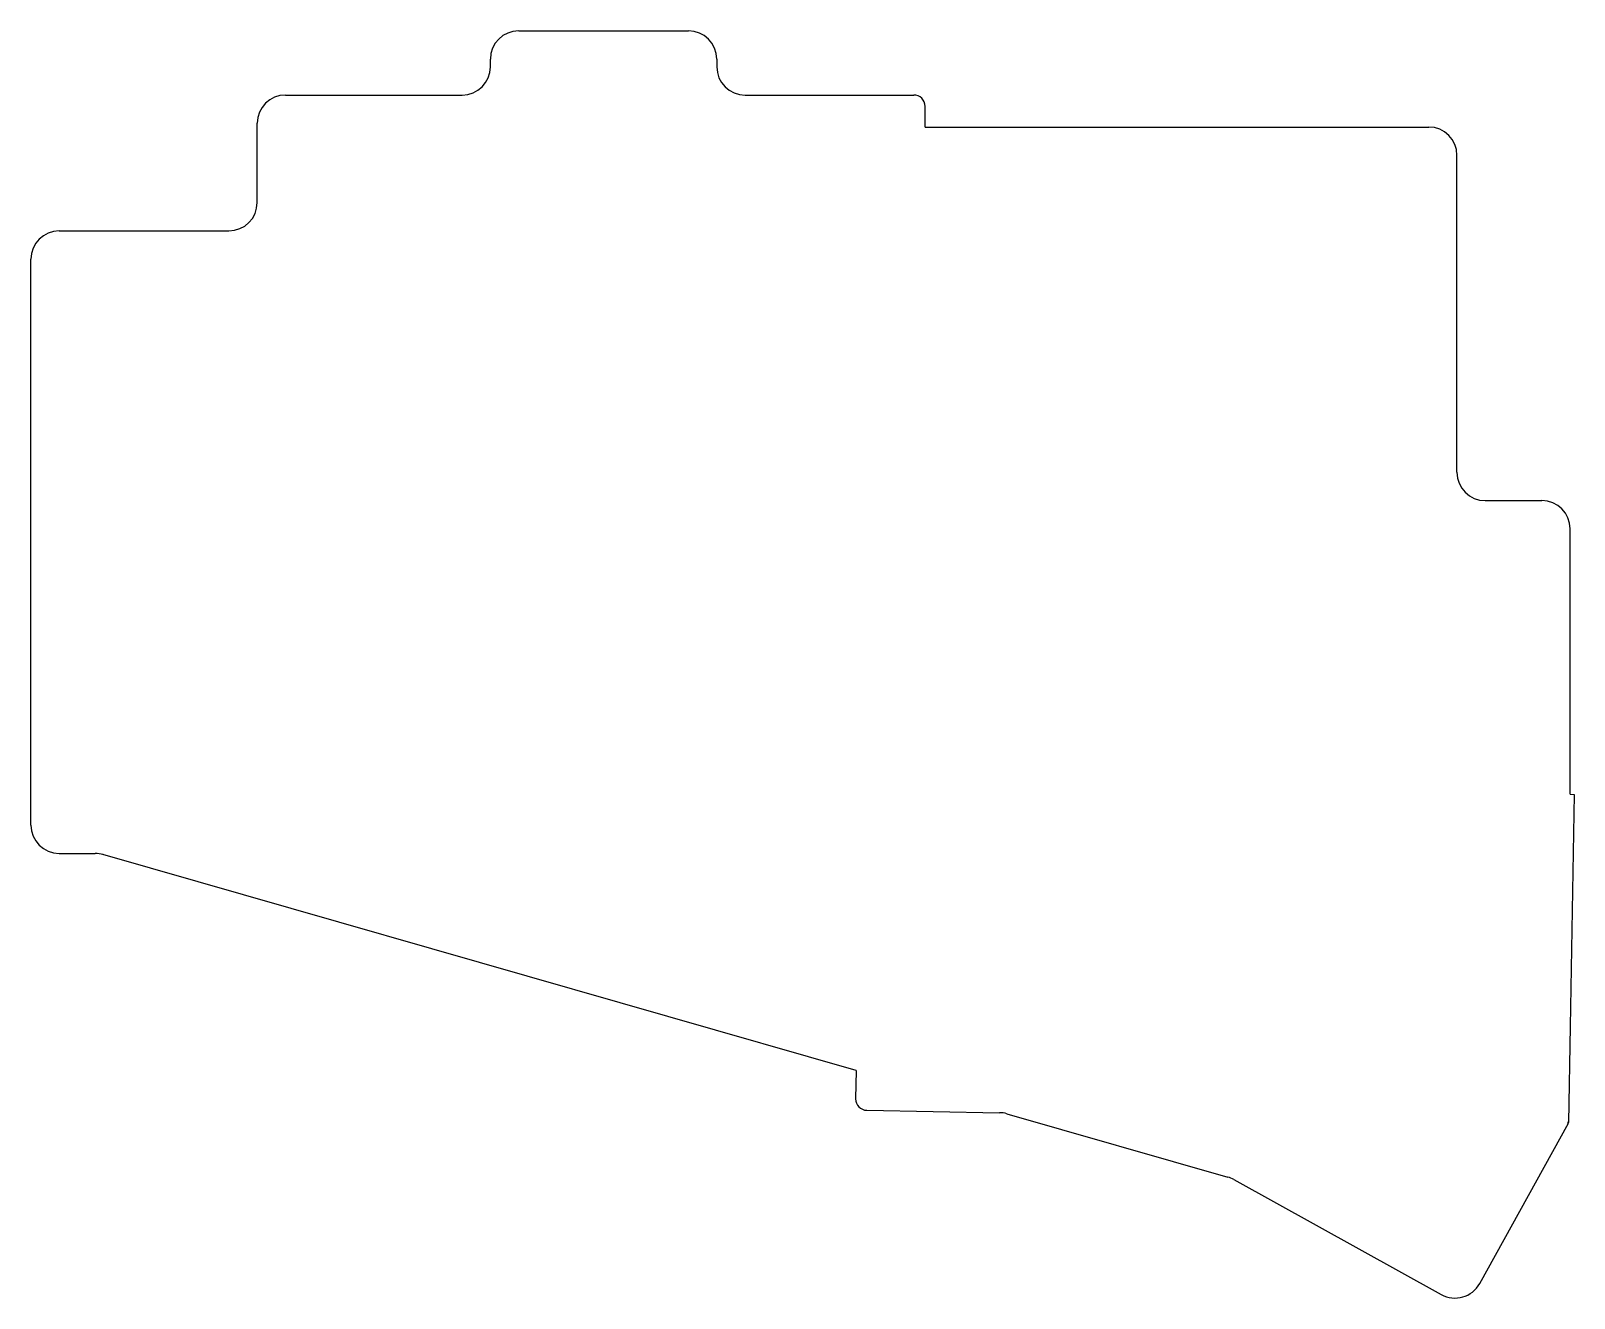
# Model space of a CAD drawing. Header units: millimetres. Extents: x -10 to 126, y -48 to 64.
import ezdxf

# ---------------------------------------------------------------- set-up
doc = ezdxf.new("R2010")
doc.units = ezdxf.units.MM

msp = doc.modelspace()

# ---------------------------------------------------------------- linework, layer by layer
for p, q in [((33.1, 64.17), (48.1, 64.17)), ((30.6, 61), (30.6, 61.67)), ((50.6, 61.67), (50.6, 61)), ((12.5, 58.5), (28.1, 58.5)), ((53.1, 58.5), (68, 58.5)), ((69, 55.67), (69, 57.5)), ((10, 49), (10, 56)), ((69, 55.67), (113.5, 55.67)), ((116, 25.17), (116, 53.17)), ((-7.5, 46.5), (7.5, 46.5)), ((-10, -6), (-10, 44)), ((118.5, 22.67), (123.5, 22.67)), ((126, -3.27), (126, 20.17)), ((126.35, -3.28), (125.99, -23.78)), ((126, -3.27), (126.35, -3.28)), ((-7.5, -8.5), (-4.31, -8.5)), ((62.91, -27.68), (-3.63, -8.6)), ((125.99, -23.78), (125.84, -32.27)), ((62.91, -27.68), (62.87, -30.18)), ((63.85, -31.19), (75.58, -31.4)), ((76.23, -31.49), (95.76, -37.1)), ((118.01, -46.5), (125.86, -32.33)), ((125.84, -32.27), (125.77, -32.27)), ((125.77, -32.27), (125.86, -32.33)), ((96.28, -37.31), (114.61, -47.47))]:
    msp.add_line(p, q)
for centre, radius, start, end in [((33.1, 61.67), 2.5, 90, 180), ((48.1, 61.67), 2.5, 0, 90), ((28.1, 61), 2.5, 270, 0), ((53.1, 61), 2.5, 180, 270), ((12.5, 56), 2.5, 90, 180), ((68, 57.5), 1, 0, 90), ((113.5, 53.17), 2.5, 0, 90), ((7.5, 49), 2.5, 270, 0), ((-7.5, 44), 2.5, 90, 180), ((118.5, 25.17), 2.5, 180, 270), ((123.5, 20.17), 2.5, 0, 90), ((-7.5, -6), 2.5, 180, 270), ((-4.31, -11), 2.5, 74, 90), ((63.87, -30.19), 1, 179, 269), ((75.54, -33.9), 2.5, 74, 89), ((95.07, -39.5), 2.5, 61, 74), ((115.82, -45.28), 2.5, 241, 331)]:
    msp.add_arc(centre, radius, start, end)

doc.saveas('drawing.dxf')
